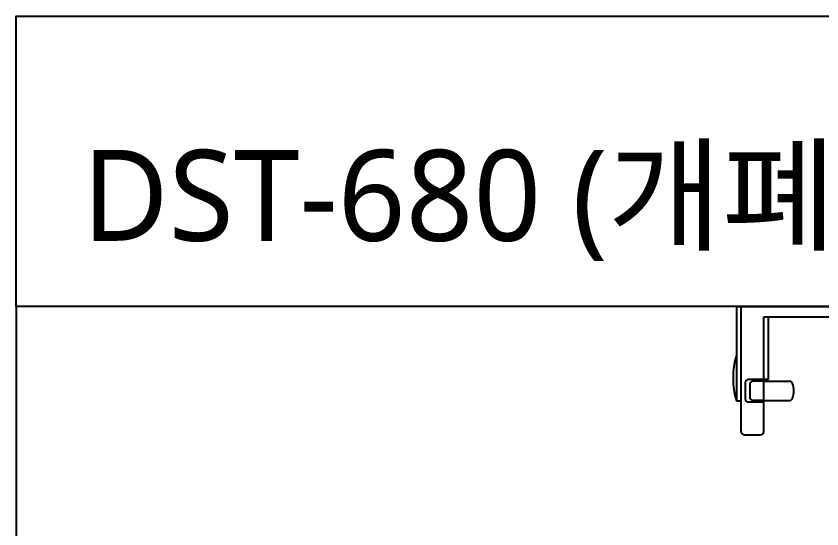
# Model space of a CAD drawing. Extents: x 2759 to 9191, y -64 to 2464.
# Drawn here: x 6556 to 7264, y 2013 to 2464 of the extents above; entities that cross this region are included whole.
import ezdxf

# ---------------------------------------------------------------- set-up
doc = ezdxf.new("R2010")
doc.units = 0
doc.header["$LTSCALE"] = 20
doc.header["$MEASUREMENT"] = 0
doc.layers.get('0').update_dxf_attribs({"linetype": 'CONTINUOUS'})
for name, color, linetype in [('3', 3, 'CONTINUOUS'), ('4', 4, 'CONTINUOUS'), ('6', 6, 'CONTINUOUS')]:
    doc.layers.add(name, color=color, linetype=linetype)
doc.styles.add('GHS', font='romans', dxfattribs={"bigfont": 'ghs'})

msp = doc.modelspace()

# ---------------------------------------------------------------- linework, layer by layer
at = {"layer": '3', "color": 7}
msp.add_lwpolyline([(6555.85, 2208.72), (6555.85, 2464.1), (9190.99, 2464.1), (9190.99, 283.69), (8483.35, 283.69)], dxfattribs=at)
at = {"layer": '4'}
for p, q in [((7188.99, 2208.72), (7360.99, 2208.72)), ((7188.99, 2208.72), (7188.99, 2125.72)), ((7192.99, 2098.72), (7192.99, 2208.72)), ((7212.99, 2199.42), (7336.99, 2199.42)), ((7212.99, 2098.72), (7212.99, 2199.42)), ((7216.77, 2199.42), (7216.77, 2144.42)), ((7196.62, 2141.42), (7196.62, 2127.42)), ((7212.99, 2144.42), (7199.62, 2144.42)), ((7200.62, 2139.92), (7200.62, 2128.92)), ((7212.99, 2142.92), (7203.62, 2142.92)), ((7216.77, 2144.42), (7212.99, 2144.42)), ((7212.99, 2142.92), (7235.45, 2142.92)), ((7188.99, 2125.72), (7192.99, 2125.72)), ((7212.99, 2125.92), (7203.62, 2125.92)), ((7212.99, 2125.92), (7235.45, 2125.92)), ((7212.99, 2124.42), (7199.62, 2124.42)), ((7195.99, 2095.72), (7209.99, 2095.72))]:
    msp.add_line(p, q, dxfattribs=at)
for centre, radius, start, end in [((7254.17, 2145.72), 68.18, 162.94091, 197.05909), ((7199.62, 2141.42), 3, 90, 180), ((7203.62, 2139.92), 3, 90, 180), ((7235.45, 2139.92), 3, 20.74303, 90), ((7220.93, 2134.42), 18.53, 339.25697, 20.74303), ((7199.62, 2127.42), 3, 180, 270), ((7203.62, 2128.92), 3, 180, 270), ((7235.45, 2128.92), 3, 270, 339.25697), ((7195.99, 2098.72), 3, 180, 270), ((7209.99, 2098.72), 3, 270, 0)]:
    msp.add_arc(centre, radius, start, end, dxfattribs=at)
at = {"layer": '6'}
msp.add_lwpolyline([(7555.85, 2208.72), (6555.85, 2208.72), (6555.85, 283.69), (8483.35, 283.69), (8483.35, 1308.69)], dxfattribs=at)

# ---------------------------------------------------------------- texts
at = {"insert": (6613.88, 2346.39), "char_height": 80, "width": 1333.0235, "attachment_point": 1, "style": 'GHS'}
msp.add_mtext('{\\fNanumGothic|b0|i0|c0|p50;DST-6\\fNanumGothic|b0|i0|c129|p50;80 (개폐)}', dxfattribs=at)

doc.saveas('drawing.dxf')
